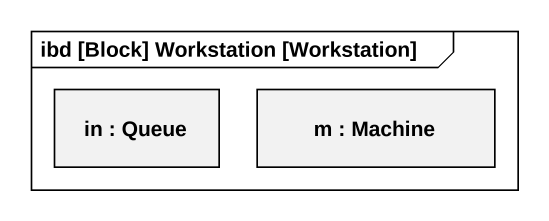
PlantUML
@startuml
mainframe ibd [Block] Workstation [Workstation]
rectangle "in : Queue" as in
rectangle "m : Machine" as m
@enduml
